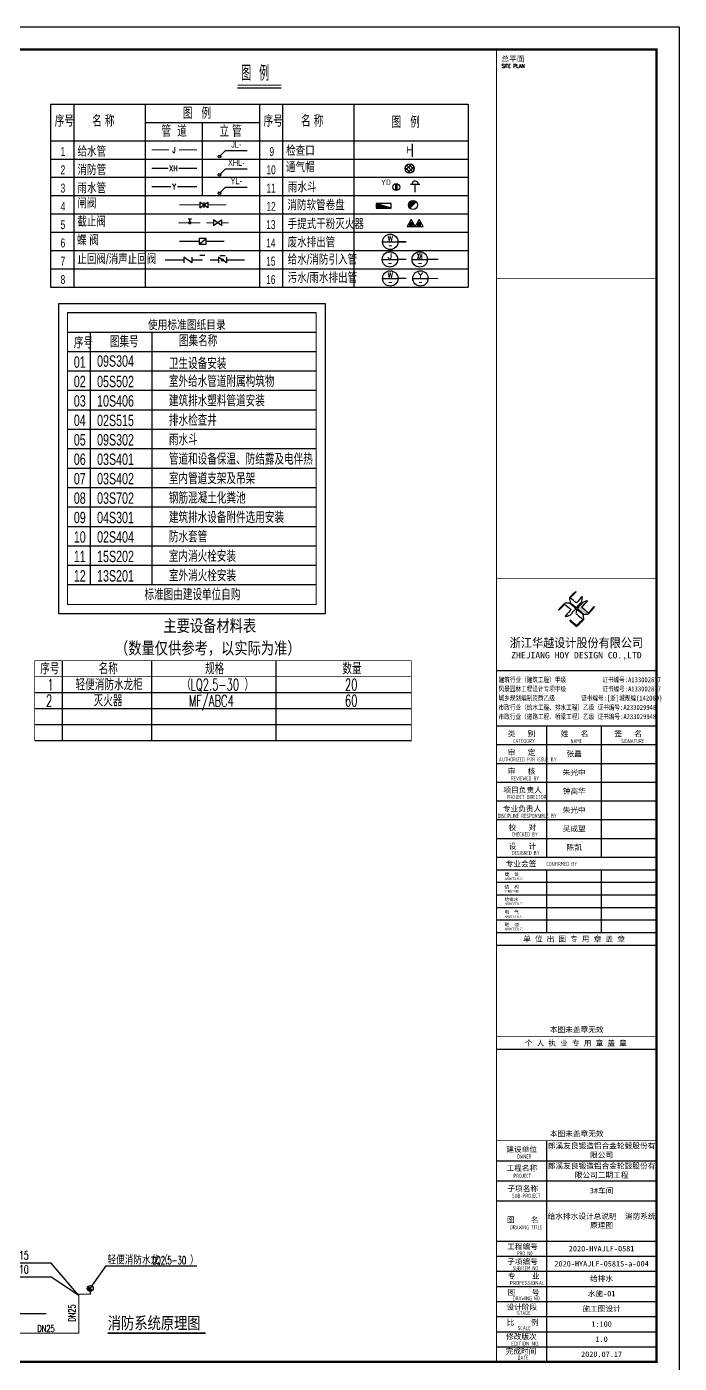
# Model space of a CAD drawing. Extents: x 14204718 to 16986381, y -1556765 to -15898.
# Drawn here: x 14940155 to 14968716, y -262652 to -204194 of the extents above; entities that cross this region are included whole.
import ezdxf
from ezdxf.enums import TextEntityAlignment as Align

# ---------------------------------------------------------------- set-up
doc = ezdxf.new("R2010")
doc.units = 0
doc.header["$LTSCALE"] = 1000
doc.header["$MEASUREMENT"] = 0
doc.linetypes.add('DOTE', pattern=[2.42, 2, -0.2, 0.02, -0.2])
doc.linetypes.add('W_P', pattern=[7, 6, -1])
for name, color, linetype in [('DIM_SYMB', 3, 'Continuous'), ('DIM_消防', 3, 'Continuous'), ('DOTE', 8, 'DOTE'), ('EQUIP_消火栓', 7, 'Continuous'), ('JZ_0', 7, 'Continuous'), ('JZ__污水', 2, 'W_P'), ('JZ__污水标注', 2, 'Continuous'), ('JZ__消火栓', 10, 'Continuous'), ('JZ__消火栓标注', 10, 'Continuous'), ('JZ__灭火器', 6, 'Continuous'), ('JZ__给水', 3, 'Continuous'), ('JZ__给水标注', 3, 'Continuous'), ('JZ__雨水', 150, 'W_P'), ('JZ__雨水标注', 150, 'Continuous'), ('JZ_DET1', 8, 'Continuous'), ('JZ_TEXT', 42, 'Continuous'), ('PIPE-消防', 1, 'Continuous'), ('PUB_TEXT', 7, 'Continuous'), ('PUB_TITLE', 4, 'Continuous'), ('TEXT_消防', 7, 'Continuous'), ('TK', 4, 'Continuous'), ('TWT_TAB', 7, 'Continuous'), ('TWT_TEXT', 7, 'Continuous'), ('W_DIM', 4, 'Continuous'), ('WP_F', 1, 'Continuous'), ('WP_F_PJ', 7, 'Continuous'), ('WP_F_TXT', 4, 'Continuous'), ('WP_G2', 32, 'Continuous'), ('WP_G2_TXT', 4, 'Continuous'), ('WP_P_PJ', 7, 'Continuous'), ('WP_Y', 6, 'W_P'), ('WP_Y_TXT', 4, 'Continuous')]:
    doc.layers.add(name, color=color, linetype=linetype)
doc.styles.add('-宋体', font='', dxfattribs={"width": 0.8})
doc.styles.add('_TWT_PIPEDN', font='SIMPLEX', dxfattribs={"width": 0.8, "height": 3, "bigfont": 'HZTXT'})
doc.styles.add('_TWT_SERIAL', font='COMPLEX', dxfattribs={"width": 0.8, "height": 3, "bigfont": 'HZTXT'})
doc.styles.add('_TWT_SHEET', font='SIMPLEX', dxfattribs={"width": 0.8, "height": 3.5, "bigfont": 'HZTXT'})
doc.styles.add('COMPLEX', font='COMPLEX')
doc.styles.add('DXF', font='ros.shx', dxfattribs={"width": 0.7, "bigfont": 'hzs.shx'})
doc.styles.add('gps_hz', font='hztxt_e.shx', dxfattribs={"width": 0.7, "bigfont": 'hztxt.shx'})
doc.styles.add('HT', font='simhei.ttf', dxfattribs={"width": 0.8})
doc.styles.add('HZ', font='txt_____.ttf', dxfattribs={"bigfont": 'hztxt'})
doc.styles.add('ROMANS', font='romans', dxfattribs={"width": 0.65, "height": 231.275})
doc.styles.get("Standard").update_dxf_attribs({"font": 'gbenor.shx', "bigfont": 'gbcbig.shx'})
doc.styles.add('TSSD_REIN', font='tssdeng.shx', dxfattribs={"width": 0.7, "bigfont": 'tssdchn.shx'})
doc.styles.add('图签宋体', font='', dxfattribs={"height": 300})
doc.styles.add('图签黑体', font='simhei.ttf', dxfattribs={"height": 550})
doc.styles.get('-宋体').set_extended_font_data('SimSun')
doc.styles.get('图签宋体').set_extended_font_data('NSimSun')

# ---------------------------------------------------------------- blocks, each defined once
blk = doc.blocks.new('污水井编号')
blk.add_line((-336, 0), (336, 0))
blk.add_circle((0, 0), 336)
at = {"style": 'COMPLEX', "width": 0.914422}
blk.add_text('W', height=240, dxfattribs=at).set_placement((-114, 23), (116, 23), align=Align.FIT)
at = {"style": 'COMPLEX', "width": 1.762315}
blk.add_attdef('1', text='', height=230, dxfattribs=at).set_placement((-84, -276), (90, -276), align=Align.FIT)
blk = doc.blocks.new('$QC001_2')
blk.add_line((-141, 59), (141, 341))
at = {"const_width": 200}
blk.add_lwpolyline([(71, 271, 0.668179), (-100, 200, 0.198912), (-71, 129, 1)], format="xyb", dxfattribs=at)
blk.add_circle((0, 200), 200)
at = {"style": 'HZ', "flags": 1}
for tag in ['UNIT', 'WHAT', 'SPEC']:
    blk.add_attdef(tag, (0, 0), '', height=0.0008, dxfattribs=at)
blk = doc.blocks.new('$QC001_5')
blk.add_line((-325, 200), (325, 0))
blk.add_lwpolyline([(325, 0), (325, 200), (-325, 200), (-325, 0)], close=True)
blk.add_solid([(-325, 200), (325, 200), (-325, 200), (325, 0)])
at = {"flags": 1}
for tag in ['UNIT', 'WHAT', 'SPEC']:
    blk.add_attdef(tag, (0, 0), '', height=0.001, dxfattribs=at)
blk = doc.blocks.new('$PS004_0')
at = {"color": 7}
for p, q in [((-0.1, 0.49), (-0.1, -0.49)), ((0.1, 0.49), (0.1, -0.49))]:
    blk.add_line(p, q, dxfattribs=at)
blk.add_circle((0, 0), 0.5)
blk.add_text('YD', height=0.8).set_placement((-2.27, 0.29))
at = {"style": 'HZ', "flags": 1}
for tag in ['UNIT', 'WHAT', 'SPEC']:
    blk.add_attdef(tag, (0, 0), '', height=0.001, dxfattribs=at)
blk = doc.blocks.new('gps_fm_zf')
blk.add_line((0, 125), (0, -125))
blk.add_lwpolyline([(-175, 125), (-175, -125), (175, 125), (175, -125)], close=True)
blk = doc.blocks.new('GPS_fm_jzfx')
for p, q in [((-72, 170), (72, 170)), ((0, 73), (0, 170))]:
    blk.add_line(p, q)
at = {"const_width": 73.1}
blk.add_lwpolyline([(-37, 0, 1), (37, 0, 1)], format="xyb", close=True, dxfattribs=at)
blk = doc.blocks.new('GPS_fm_jzfd')
blk.add_lwpolyline([(-175, 125), (-175, -125), (175, 125), (175, -125)], close=True)
blk = doc.blocks.new('GPS_fm_df')
blk.add_line((-150, -125), (150, 125))
blk.add_lwpolyline([(-150, -125), (150, -125), (150, 125), (-150, 125)], close=True)
at = {"const_width": 29.3}
blk.add_lwpolyline([(-15, 0, 1), (15, 0, 1)], format="xyb", close=True, dxfattribs=at)
blk = doc.blocks.new('GPS_fm_dxf')
for p, q in [((-108, 187), (-25, 208)), ((111, 187), (-108, 187)), ((-25, 208), (-56, 187))]:
    blk.add_line(p, q)
blk.add_lwpolyline([(175, 125), (175, -125), (-175, 125), (-175, -125)])
blk.add_circle((0, 0), 50)
blk = doc.blocks.new('20080403110901')
blk.add_line((-504, 504), (504, 504))
blk.add_circle((0, 504), 504)
at = {"style": 'COMPLEX', "width": 1.058804}
blk.add_text('Y', height=360, dxfattribs=at).set_placement((-171, 539), (174, 539), align=Align.FIT)
at = {"style": 'COMPLEX', "width": 1.762315}
blk.add_attdef('1', text='', height=345, dxfattribs=at).set_placement((-126, 90), (135, 90), align=Align.FIT)
blk = doc.blocks.new('GPS_xf_swxfjbh')
blk.add_line((-336, 0), (336, 0))
blk.add_circle((0, 0), 336)
at = {"style": 'COMPLEX', "width": 0.502932}
blk.add_text('XH', height=240, dxfattribs=at).set_placement((-114, 23), (116, 23), align=Align.FIT)
at = {"style": 'COMPLEX', "width": 1.688885}
blk.add_attdef('1', text='', height=240, dxfattribs=at).set_placement((-84, -276), (90, -276), align=Align.FIT)
blk = doc.blocks.new('GPS_gs_swgsjbh')
blk.add_line((-336, 0), (336, 0))
blk.add_circle((0, 0), 336)
at = {"style": 'COMPLEX', "width": 1.828843}
blk.add_text('J', height=240, dxfattribs=at).set_placement((-114, 23), (116, 23), align=Align.FIT)
at = {"style": 'COMPLEX', "width": 1.762315}
blk.add_attdef('1', text='', height=230, dxfattribs=at).set_placement((-84, -276), (90, -276), align=Align.FIT)
blk = doc.blocks.new('GPS_ws_jxk')
for points, const_width in [([(-220, 0), (0, 0)], 45), ([(-220, 150), (-220, -150)], 25)]:
    blk.add_lwpolyline(points, dxfattribs=dict(const_width=const_width))
blk = doc.blocks.new('GPS_ws_tqm')
for p, q in [((-1.95, 2.37), (0.26, 0.03)), ((0.81, 3.73), (-1.85, 1.3)), ((-1.4, 3.37), (1.3, 0.55)), ((1.85, 2.63), (-0.75, 0.19)), ((-0.55, 3.93), (1.88, 1.46))]:
    blk.add_line(p, q)
blk.add_circle((-0.03, 1.99), 2)
blk = doc.blocks.new('雨水斗xt')
blk.add_line((0, 0), (205, 0))
blk.add_ellipse((103, 0), major_axis=(68.2, 0), ratio=1, start_param=-0.000001, end_param=3.141592)
blk = doc.blocks.new('手提式干粉灭火器')
h = blk.add_hatch()
h.set_pattern_fill('ANSI31', color=256, scale=225.365854, style=0)
h.set_pattern_definition([(45, (276289.086, 185586.136), (-19.9197154, 19.9197154), [])])
h.paths.add_polyline_path([(72, 158), (-72, 158), (-72, 19), (72, 19)])
for points in [[(0, 303), (-175, 0), (175, 0)], [(-72, 19), (72, 19), (72, 158), (-72, 158)]]:
    blk.add_lwpolyline(points, close=True)
blk = doc.blocks.new('$TwtSys$00000386')
blk.add_line((-93, 93, 0), (93, -93, 0))
blk.add_circle((0, 0, 0), 131)
at = {"color": 0}
for points in [[(34, -127, 0), (-127, 34, 0), (93, -93, 0), (-93, 93, 0)], [(-34, -127, 0), (-127, -34, 0), (34, -127, 0), (-127, 34, 0)], [(-93, -93, 0), (-93, -93, 0), (-34, -127, 0), (-127, -34, 0)]]:
    blk.add_solid(points, dxfattribs=at)
at = {"flags": 9}
blk.add_attdef('A', (0, 0, 0), '', height=0.00524, dxfattribs=at)
blk = doc.blocks.new('121444')
at = {"layer": 'PIPE-消防', "linetype": 'Continuous'}
for points in [[(3950665.8, -447177.3), (3950665.8, -447152.3), (3950640.8, -447152.3)], [(3950665.8, -447177.3), (3950640.8, -447177.3), (3950640.8, -447152.3)], [(3951165.8, -447177.3), (3951165.8, -447202.3), (3951190.8, -447202.3)], [(3951165.8, -447177.3), (3951190.8, -447177.3), (3951190.8, -447202.3)], [(3950665.8, -448878), (3950690.8, -448878), (3950690.8, -448903)], [(3950665.8, -448878), (3950665.8, -448903), (3950690.8, -448903)]]:
    blk.add_hatch(color=256, dxfattribs=at).paths.add_polyline_path(points)
at = {"color": 3}
for p, q in [((3951165.8, -446927.3), (3951865, -445935.6)), ((3951865, -445935.6), (3955830.3, -445935.6))]:
    blk.add_line(p, q, dxfattribs=at)
at = {"layer": 'DIM_SYMB', "const_width": 70}
blk.add_lwpolyline([(3951930.6, -448876.1), (3956217.4, -448876.1)], dxfattribs=at)
at = {"layer": 'DIM_消防'}
for p, q in [((3949450.5, -445813.2), (3947126.8, -445813.2)), ((3950665.8, -447228), (3949450.5, -445813.2)), ((3949450.5, -446427.6), (3947126.8, -446427.6)), ((3950665.8, -447228), (3949450.5, -446427.6))]:
    blk.add_line(p, q, dxfattribs=at)
at = {"layer": 'DOTE', "color": 9, "ltscale": 10}
blk.add_line((3916101.7, -448022.3), (3949233.8, -448022.3), dxfattribs=at)
at = {"layer": 'PIPE-消防', "linetype": 'Continuous', "const_width": 50}
for points in [[(3950665.8, -447177.3), (3951165.8, -447177.3)], [(3950665.8, -448878), (3950665.8, -447177.3)], [(3951165.8, -447177.3), (3951165.8, -447058.3)], [(3947733.4, -448878), (3950665.8, -448878)]]:
    blk.add_lwpolyline(points, dxfattribs=at)
at = {"layer": 'EQUIP_消火栓'}
blk.add_blockref('$TwtSys$00000386', (3951165.8, -446927.3), dxfattribs=at)
at = {"layer": 'PUB_TEXT', "style": '-宋体', "width": 0.8}
blk.add_text('消防系统原理图', height=531.65, dxfattribs=at).set_placement((3951930.6, -448700.9))
at = {"layer": 'TEXT_消防', "linetype": 'Continuous', "style": '_TWT_PIPEDN', "width": 0.64}
blk.add_text('DN25', height=300, rotation=90, dxfattribs=at).set_placement((3950515.8, -448379.7))
blk.add_text('DN25', height=300, dxfattribs=at).set_placement((3948847.6, -448828))
at = {"layer": 'TWT_TEXT'}
for s, height, style, width, p in [('XSL-15', 375, '_TWT_SERIAL', 0.64, (3947201.8, -445663.2)), ('XSL-10', 375, '_TWT_SERIAL', 0.64, (3947201.8, -446277.6)), ('轻便消防水龙（', 350, '_TWT_PIPEDN', 0.8, (3951917.1, -445867.5)), ('LQ2.5-30', 350, '_TWT_PIPEDN', 0.64, (3953877.1, -445867.5)), ('）', 350, '_TWT_PIPEDN', 0.8, (3955530.5, -445867.5))]:
    blk.add_text(s, height=height, dxfattribs=dict(at, style=style, width=width)).set_placement(p)
blk = doc.blocks.new('A$C053D6479')
at = {"layer": 'PUB_TITLE'}
h = blk.add_hatch(color=256, dxfattribs=at)
h.dxf.hatch_style = 1
edge = h.paths.add_edge_path()
edge.add_spline(control_points=[(1026, 827), (1105, 920), (1188, 1008), (1266, 1102)], knot_values=[13, 13, 13, 13, 14, 14, 14, 14], degree=3, periodic=0)
edge.add_spline(control_points=[(1266, 1102), (1258, 1111), (1249, 1119), (1239, 1116)], knot_values=[12, 12, 12, 12, 13, 13, 13, 13], degree=3, periodic=0)
edge.add_spline(control_points=[(1239, 1116), (1210, 1107), (1179, 1092), (1144, 1077)], knot_values=[11, 11, 11, 11, 12, 12, 12, 12], degree=3, periodic=0)
edge.add_spline(control_points=[(1144, 1077), (1109, 1063), (1069, 1053), (1047, 1038)], knot_values=[10, 10, 10, 10, 11, 11, 11, 11], degree=3, periodic=0)
edge.add_spline(control_points=[(1047, 1038), (1028, 1026), (1007, 992), (991, 972)], knot_values=[9, 9, 9, 9, 10, 10, 10, 10], degree=3, periodic=0)
edge.add_spline(control_points=[(991, 972), (942, 913), (899, 868), (849, 810)], knot_values=[8, 8, 8, 8, 9, 9, 9, 9], degree=3, periodic=0)
edge.add_spline(control_points=[(849, 810), (842, 801), (822, 776), (822, 775)], knot_values=[7, 7, 7, 7, 8, 8, 8, 8], degree=3, periodic=0)
edge.add_spline(control_points=[(822, 775), (823, 771), (848, 752), (859, 744)], knot_values=[6, 6, 6, 6, 7, 7, 7, 7], degree=3, periodic=0)
edge.add_spline(control_points=[(859, 744), (949, 670), (1035, 592), (1122, 521)], knot_values=[5, 5, 5, 5, 6, 6, 6, 6], degree=3, periodic=0)
edge.add_spline(control_points=[(1122, 521), (1153, 527), (1185, 530), (1217, 533)], knot_values=[4, 4, 4, 4, 5, 5, 5, 5], degree=3, periodic=0)
edge.add_spline(control_points=[(1217, 533), (1246, 535), (1293, 532), (1316, 542)], knot_values=[3, 3, 3, 3, 4, 4, 4, 4], degree=3, periodic=0)
edge.add_spline(control_points=[(1316, 542), (1327, 547), (1338, 565), (1349, 579)], knot_values=[2, 2, 2, 2, 3, 3, 3, 3], degree=3, periodic=0)
edge.add_spline(control_points=[(1349, 579), (1423, 670), (1507, 759), (1572, 848)], knot_values=[1, 1, 1, 1, 2, 2, 2, 2], degree=3, periodic=0)
edge.add_spline(control_points=[(1572, 848), (1564, 852), (1561, 861), (1551, 862)], knot_values=[0, 0, 0, 0, 1, 1, 1, 1], degree=3, periodic=0)
edge.add_spline(control_points=[(1551, 862), (1469, 769), (1393, 671), (1310, 579)], knot_values=[15, 15, 15, 15, 16, 16, 16, 16], degree=3, periodic=0)
edge.add_spline(control_points=[(1310, 579), (1216, 662), (1118, 742), (1026, 827)], knot_values=[14, 14, 14, 14, 15, 15, 15, 15], degree=3, periodic=0)
at = {"layer": 'TK'}
for points, knots in [([(1031, 1298), (1066, 1286), (1054, 1262), (1045, 1224), (1036, 1188), (1031, 1158), (1024, 1121), (1020, 1104), (1017, 1085), (1012, 1071), (1004, 1052), (976, 1026), (956, 1003), (906, 946), (866, 899), (814, 839), (806, 829), (789, 806), (787, 806), (777, 804), (728, 856), (719, 864), (651, 922), (580, 978), (514, 1036), (509, 1106), (488, 1176), (479, 1247), (570, 1343), (663, 1436), (758, 1526), (764, 1523), (768, 1518), (774, 1515), (693, 1422), (599, 1343), (520, 1249), (607, 1171), (698, 1096), (789, 1021), (874, 1109), (950, 1206), (1031, 1298)], [0, 0, 0, 0, 1, 1, 1, 2, 2, 2, 3, 3, 3, 4, 4, 4, 5, 5, 5, 6, 6, 6, 7, 7, 7, 8, 8, 8, 9, 9, 9, 10, 10, 10, 11, 11, 11, 12, 12, 12, 13, 13, 13, 14, 14, 14, 14]), ([(555, 949), (624, 891), (699, 833), (760, 773), (689, 691), (614, 604), (539, 517), (529, 505), (516, 487), (506, 482), (492, 475), (469, 472), (452, 467), (416, 456), (383, 448), (342, 438), (323, 433), (297, 422), (293, 440), (291, 452), (313, 470), (322, 480), (400, 566), (477, 652), (553, 736), (460, 815), (366, 894), (270, 970), (183, 883), (101, 791), (16, 703), (-18, 714), (9, 735), (28, 755), (103, 838), (192, 930), (266, 1005), (319, 1009), (387, 1005), (442, 1007), (456, 1008), (472, 1011), (485, 1007), (507, 1000), (534, 967), (555, 949)], [0, 0, 0, 0, 1, 1, 1, 2, 2, 2, 3, 3, 3, 4, 4, 4, 5, 5, 5, 6, 6, 6, 7, 7, 7, 8, 8, 8, 9, 9, 9, 10, 10, 10, 11, 11, 11, 12, 12, 12, 13, 13, 13, 14, 14, 14, 15, 15, 15, 15]), ([(1097, 490), (1100, 425), (1106, 361), (1107, 294), (1018, 207), (925, 121), (830, 33), (818, 21), (800, 0), (787, 0), (768, -1), (725, 49), (712, 60), (662, 103), (616, 143), (568, 186), (545, 207), (518, 224), (499, 250), (501, 259), (511, 261), (516, 267), (609, 192), (696, 111), (785, 33), (883, 118), (977, 208), (1070, 298), (992, 373), (892, 456), (803, 534), (791, 544), (768, 561), (766, 569), (761, 588), (776, 634), (780, 655), (785, 690), (788, 721), (795, 746), (897, 661), (998, 576), (1097, 490)], [0, 0, 0, 0, 1, 1, 1, 2, 2, 2, 3, 3, 3, 4, 4, 4, 5, 5, 5, 6, 6, 6, 7, 7, 7, 8, 8, 8, 9, 9, 9, 10, 10, 10, 11, 11, 11, 12, 12, 12, 13, 13, 13, 14, 14, 14, 14]), ([(1551, 862), (1561, 861), (1564, 852), (1572, 848), (1507, 759), (1423, 670), (1349, 579), (1338, 565), (1327, 547), (1316, 542), (1293, 532), (1246, 535), (1217, 533), (1185, 530), (1153, 527), (1122, 521), (1035, 592), (949, 670), (859, 744), (848, 752), (823, 771), (822, 775), (822, 776), (842, 801), (849, 810), (899, 868), (942, 913), (991, 972), (1007, 992), (1028, 1026), (1047, 1038), (1069, 1053), (1109, 1063), (1144, 1077), (1179, 1092), (1210, 1107), (1239, 1116), (1249, 1119), (1258, 1111), (1266, 1102), (1188, 1008), (1105, 920), (1026, 827), (1118, 742), (1216, 662), (1310, 579), (1393, 671), (1469, 769), (1551, 862)], [0, 0, 0, 0, 1, 1, 1, 2, 2, 2, 3, 3, 3, 4, 4, 4, 5, 5, 5, 6, 6, 6, 7, 7, 7, 8, 8, 8, 9, 9, 9, 10, 10, 10, 11, 11, 11, 12, 12, 12, 13, 13, 13, 14, 14, 14, 15, 15, 15, 16, 16, 16, 16])]:
    blk.add_open_spline(points, degree=3, knots=knots, dxfattribs=at)
blk = doc.blocks.new('GeYuanFrame_00404686', base_point=(20.09, 4.53))
at = {"layer": 'PUB_TITLE'}
for points in [[(803.09, 235.33), (803.09, 292.73)], [(827.09, 235.33), (827.09, 292.73)], [(803.09, 202.33), (803.09, 229.83)], [(827.09, 202.33), (827.09, 229.83)], [(803.09, 14.53), (803.09, 111.33)]]:
    blk.add_lwpolyline(points, dxfattribs=at)
at = {"layer": 'TK'}
for p, q in [((781.09, 316.93), (851.09, 316.93)), ((781.09, 284.53), (851.09, 284.53)), ((781.09, 276.33), (851.09, 276.33)), ((781.09, 268.13), (851.09, 268.13)), ((781.09, 259.93), (851.09, 259.93)), ((781.09, 251.73), (851.09, 251.73)), ((781.09, 243.53), (851.09, 243.53)), ((781.09, 235.33), (851.09, 235.33)), ((781.09, 235.33), (851.09, 235.33)), ((781.09, 102.53), (851.09, 102.53)), ((781.09, 93.73), (851.09, 93.73)), ((781.09, 84.93), (803.09, 84.93)), ((781.09, 84.93), (851.09, 84.93)), ((781.09, 67.37), (851.09, 67.37)), ((781.09, 67.33), (851.09, 67.33)), ((781.09, 60.77), (851.09, 60.77)), ((781.09, 54.17), (851.09, 54.17)), ((781.09, 47.57), (851.09, 47.57)), ((781.09, 40.97), (851.09, 40.97)), ((781.09, 34.37), (851.09, 34.37)), ((781.09, 27.77), (851.09, 27.77)), ((781.09, 21.17), (851.09, 21.17)), ((781.09, 14.53), (851.09, 14.53))]:
    blk.add_line(p, q, dxfattribs=at)
blk.add_lwpolyline([(20.09, 4.53), (20.09, 598.53), (861.09, 598.53), (861.09, 4.53)], close=True, dxfattribs=at)
at = {"layer": 'TK', "const_width": 1}
blk.add_lwpolyline([(45.09, 588.53), (851.09, 588.53), (851.09, 14.53), (45.09, 14.53)], close=True, dxfattribs=at)
at = {"layer": 'TK'}
for points, const_width in [([(781.09, 588.53), (781.09, 14.53)], 0.4), ([(781.09, 488.5), (851.09, 488.5)], 0.35), ([(781.09, 357.14), (851.09, 357.14)], 0.35), ([(781.09, 292.73), (851.09, 292.73)], 0.35), ([(781.09, 292.73), (851.09, 292.73)], 0.35), ([(781.09, 235.33), (851.09, 235.33)], 0.35), ([(781.09, 202.33), (851.09, 202.33)], 0.35), ([(781.09, 156.83), (851.09, 156.83)], 0.35), ([(781.09, 111.33), (851.09, 111.33)], 0.35), ([(781.09, 67.37), (851.09, 67.37)], 0.35)]:
    blk.add_lwpolyline(points, dxfattribs=dict(at, const_width=const_width))
for points in [[(781.09, 292.73), (851.09, 292.73)], [(781.09, 235.33), (851.09, 235.33)], [(781.09, 229.83), (851.09, 229.83)], [(781.09, 224.33), (851.09, 224.33)], [(781.09, 218.83), (851.09, 218.83)], [(781.09, 213.33), (851.09, 213.33)], [(781.09, 207.83), (851.09, 207.83)], [(781.09, 202.33), (851.09, 202.33)], [(781.09, 196.83), (851.09, 196.83)], [(781.09, 151.33), (851.09, 151.33)]]:
    blk.add_lwpolyline(points, dxfattribs=at)
at = {"layer": 'PUB_TITLE', "xscale": 0.01000000000021828, "yscale": 0.01000000000021828, "zscale": 0.01}
blk.add_blockref('A$C053D6479', (808.19, 336.27), dxfattribs=at)
at = {"layer": 'TK', "style": '图签宋体'}
for s, height, p in [('总平面', 2.4, (783.23, 583.28)), ('类   别', 2.4, (785.97, 288.09)), ('姓   名', 2.4, (809.2, 288.09)), ('签   名', 2.4, (832.68, 288.09)), ('审   定', 2.4, (785.97, 279.89)), ('审   核', 2.4, (785.97, 271.69)), ('项目负责人', 2.4, (784.13, 263.49)), ('专业负责人', 2.4, (783.89, 255.29)), ('校   对', 2.4, (786.38, 247.09)), ('设   计', 2.4, (786.36, 238.89)), ('专业会签', 2.4, (785.12, 231.24)), ('建  筑', 1.44, (784.61, 227.11)), ('结  构', 1.44, (784.61, 221.61)), ('给排水', 1.44, (784.61, 216.11)), ('电  气', 1.44, (784.61, 210.61)), ('暖  通', 1.44, (784.61, 205.11)), ('单 位 出 图 专 用 章 盖 章', 2.4, (792.72, 198.35)), ('本图未盖章无效', 2.4, (804.43, 158.7)), ('个 人 执 业 专 用 章 盖 章', 2.4, (793.52, 152.77)), ('本图未盖章无效', 2.4, (804.43, 113.2)), ('建设单位', 2.4, (785.39, 106.33)), ('工程名称', 2.4, (785.47, 98.12)), ('子项名称', 2.4, (785.85, 89.14)), ('图    名', 2.4, (785.63, 75.5)), ('工程编号', 2.4, (785.77, 63.77)), ('子项编号', 2.4, (785.77, 57.19)), ('专    业', 2.4, (786.01, 50.88)), ('图    号', 2.4, (786.02, 43.77)), ('设计阶段', 2.4, (785.45, 37.32)), ('比    例', 2.4, (785.59, 30.63)), ('修改版次', 2.4, (785.24, 24.41)), ('完成时间', 2.4, (785.11, 18.02))]:
    blk.add_text(s, height=height, dxfattribs=at).set_placement(p)
at = {"layer": 'TK'}
for s, height, style, width, p in [('SITE PLAN', 1.697, 'ROMANS', 0.76, (783.35, 580.49)), ('建筑行业（建筑工程）甲级           证书编号:A133002877', 2.2, '-宋体', 0.8, (782, 311.83)), ('风景园林工程设计专项甲级           证书编号:A133002877', 2.2, '-宋体', 0.8, (782, 307.81)), ('城乡规划编制资质乙级        证书编号:[浙]城规编(142069)', 2.2, '-宋体', 0.8, (782, 303.82)), ('市政行业（给水工程、排水工程）乙级 证书编号:A233029948', 2.2, '-宋体', 0.8, (782, 299.74)), ('市政行业（道路工程、桥梁工程）乙级 证书编号:A233029948', 2.2, '-宋体', 0.8, (782, 295.69)), ('CATEGORY', 1.8, 'TSSD_REIN', 0.7, (788.32, 285.17)), ('NAME', 1.8, 'TSSD_REIN', 0.7, (813.51, 285.17)), ('SIGNATURE', 1.8, 'TSSD_REIN', 0.7, (835.66, 285.17)), ('AUTHORIZED FOR ISSUE BY', 1.8, 'TSSD_REIN', 0.7, (782.12, 277.17)), ('REVIEWED BY', 1.8, 'TSSD_REIN', 0.7, (787.36, 268.91)), ('PROJECT DIRECTOR', 1.8, 'TSSD_REIN', 0.7, (785.55, 260.74)), ('DISCIPLINE RESPONSIBLE BY', 1.8, 'TSSD_REIN', 0.7, (781.57, 252.48)), ('CHECKED BY', 1.8, 'TSSD_REIN', 0.7, (787.75, 244.44)), ('DESIGNED BY', 1.8, 'TSSD_REIN', 0.7, (787.76, 236.27)), ('CONFIRMED BY', 1.8, 'TSSD_REIN', 0.7, (802.94, 231.42)), ('ARCHITECTURE', 1.08, 'TSSD_REIN', 0.7, (784.65, 225.34)), ('STRUCTURE', 1.08, 'TSSD_REIN', 0.7, (784.65, 219.84)), ('ARCHITECTURE', 1.08, 'TSSD_REIN', 0.7, (784.65, 214.34)), ('ARCHITECTURE', 1.08, 'TSSD_REIN', 0.7, (784.65, 208.84)), ('ARCHITECTURE', 1.08, 'TSSD_REIN', 0.7, (784.65, 203.34)), ('OWNER', 1.8, 'TSSD_REIN', 0.7, (789.98, 103.48)), ('PROJECT', 1.8, 'TSSD_REIN', 0.7, (788.52, 95.02)), ('SUB-PROJECT', 1.8, 'TSSD_REIN', 0.7, (787.86, 86.3)), ('DRAWING TITLE', 1.8, 'TSSD_REIN', 0.7, (786.97, 72.53)), ('PRO N0.', 1.8, 'TSSD_REIN', 0.7, (790.01, 61.15)), ('SUBITEM NO.', 1.8, 'TSSD_REIN', 0.7, (788.15, 54.58)), ('PROFESSIONAL', 1.8, 'TSSD_REIN', 0.8, (786.88, 48.15)), ('DRAWING NO.', 1.8, 'TSSD_REIN', 0.7, (788.19, 41.45)), ('STAGE', 1.8, 'TSSD_REIN', 0.7, (790.09, 35.03)), ('SCALE', 1.8, 'TSSD_REIN', 0.7, (790.38, 28.42)), ('EDITION NO.', 1.8, 'TSSD_REIN', 0.8, (787.53, 21.64)), ('DATE', 1.8, 'TSSD_REIN', 0.7, (790.33, 15.45))]:
    blk.add_text(s, height=height, dxfattribs=dict(at, style=style, width=width)).set_placement(p)
for s, height, style, width, p in [('浙江华越设计股份有限公司', 3.96, 'HT', 0.9, (816.07, 329.16)), ('ZHEJIANG HOY DESIGN CO.,LTD', 2.8, '图签黑体', 1.11, (816.06, 323.29))]:
    blk.add_text(s, height=height, dxfattribs=dict(at, style=style, width=width)).set_placement(p, align=Align.MIDDLE)
at = {"layer": 'TK', "char_height": 2.4, "attachment_point": 5, "style": '图签宋体'}
for s, insert, width in [('张矗', (815.09, 280.4), 24), ('朱光中', (815.09, 272.23), 24), ('钟高华', (815.09, 264.03), 24), ('朱光中', (815.09, 255.76), 24), ('吴成望', (815.09, 247.63), 24), ('陈凯', (815.09, 239.43), 24), ('郎溪友良锻造铝合金轮毂股份有限公司', (827.09, 106.93), 48), ('郎溪友良锻造铝合金轮毂股份有限公司二期工程', (827.09, 98.13), 48), ('3#车间', (827.09, 89.33), 48), ('给水排水设计总说明  消防系统原理图', (827.09, 76.13), 48), ('2020-HYAJLF-0581', (827.09, 64.07), 48), ('2020-HYAJLF-0581S-a-004', (827.09, 57.47), 48), ('给排水', (827.09, 50.87), 48), ('水施-01', (827.09, 44.27), 48), ('施工图设计', (827.09, 37.67), 48), ('1:100', (827.09, 31.07), 48), ('1.0', (827.09, 24.47), 48), ('2020.07.17', (827.09, 17.88), 48)]:
    blk.add_mtext(s, dxfattribs=dict(at, insert=insert, width=width))

msp = doc.modelspace()

# ---------------------------------------------------------------- linework, layer by layer
at = {"layer": 'JZ_0', "color": 3}
for p, q in [((14941199.1, -207580.8), (14959478.7, -207580.8)), ((14941199.1, -207580.8), (14941199.1, -215580.8)), ((14942210.9, -207580.8), (14942210.9, -215580.8)), ((14945338.9, -207580.8), (14945338.9, -215580.8)), ((14950338.9, -207580.8), (14950338.9, -215580.8)), ((14951350.7, -207580.8), (14951350.7, -215580.8)), ((14954478.7, -207580.8), (14954478.7, -215580.8)), ((14959478.7, -207580.8), (14959478.7, -215580.8)), ((14945338.9, -208380.8), (14950338.9, -208380.8)), ((14947838.9, -208380.8), (14947838.9, -211580.8)), ((14941199.1, -209180.8), (14959478.7, -209180.8)), ((14941199.1, -215580.8), (14959478.7, -215580.8))]:
    msp.add_line(p, q, dxfattribs=at)
at = {"layer": 'JZ__污水', "const_width": 60}
for points in [[(14956404, -213602.7), (14956765.9, -213602.7)], [(14956404, -215202.7), (14956765.9, -215202.7)]]:
    msp.add_lwpolyline(points, dxfattribs=at)
at = {"layer": 'JZ__消火栓', "const_width": 50}
msp.add_lwpolyline([(14957692.3, -214370.8), (14958169.7, -214370.8)], dxfattribs=at)
at = {"layer": 'JZ__给水'}
for p, q in [((14947727.2, -214206.5), (14947810.1, -214185.8)), ((14947945.9, -214206.5), (14947727.2, -214206.5)), ((14947810.1, -214185.8), (14947778.9, -214206.5))]:
    msp.add_line(p, q, dxfattribs=at)
at = {"layer": 'JZ__给水', "const_width": 50}
for points in [[(14957032.7, -209884.6), (14957032.7, -209305.6)], [(14957152.1, -211433.1), (14957152.1, -211080.3)], [(14946836.5, -211986.8), (14947730.8, -211986.8)], [(14948080.8, -211986.8), (14948897.4, -211986.8)], [(14946787.1, -212767.2), (14947753.6, -212767.2)], [(14948023.1, -212767.2), (14948327.4, -212767.2)], [(14948677.4, -212767.2), (14948987.2, -212767.2)], [(14946836.5, -213577.7), (14947708.2, -213577.7)], [(14948008.2, -213577.7), (14948804.1, -213577.7)], [(14946214.5, -214394), (14947038.2, -214394)], [(14947388.2, -214394), (14947850.1, -214394)], [(14948184.4, -214394), (14948554.1, -214394)], [(14948897.1, -214394), (14949700.3, -214394)], [(14956389.4, -214370.8), (14956765.2, -214370.8)]]:
    msp.add_lwpolyline(points, dxfattribs=at)
at = {"layer": 'JZ__给水'}
msp.add_lwpolyline([(14947388.2, -214269), (14947388.2, -214519), (14947038.2, -214269), (14947038.2, -214519)], dxfattribs=at)
at = {"layer": 'JZ__雨水', "const_width": 50}
msp.add_lwpolyline([(14957722.8, -215202.7), (14958162.3, -215202.7)], dxfattribs=at)
at = {"layer": 'JZ_DET1'}
for p, q in [((14941199.1, -209980.8), (14959478.7, -209980.8)), ((14941199.1, -210780.8), (14959478.7, -210780.8)), ((14941199.1, -211580.8), (14959478.7, -211580.8)), ((14941199.1, -212380.8), (14959478.7, -212380.8)), ((14941199.1, -213180.8), (14959478.7, -213180.8)), ((14941199.1, -213980.8), (14959478.7, -213980.8)), ((14941199.1, -214780.8), (14959478.7, -214780.8))]:
    msp.add_line(p, q, dxfattribs=at)
at = {"layer": 'JZ_TEXT'}
for p, q in [((14949385.6, -206861.5), (14951292.2, -206861.5)), ((14952826, -217566.5), (14941942, -217566.5)), ((14942942, -228610.9), (14942942, -217560.9)), ((14945642, -228610.9), (14945642, -217560.9)), ((14952826, -218416.5), (14941942, -218416.5)), ((14952826, -219260.9), (14941942, -219260.9)), ((14952826, -220110.9), (14941942, -220110.9)), ((14952826, -220960.9), (14941942, -220960.9)), ((14952826, -221810.9), (14941942, -221810.9)), ((14952826, -222660.9), (14941942, -222660.9)), ((14952826, -223510.9), (14941942, -223510.9)), ((14952826, -224360.9), (14941942, -224360.9)), ((14952826, -225210.9), (14941942, -225210.9)), ((14952826, -226060.9), (14941942, -226060.9)), ((14952826, -226910.9), (14941942, -226910.9)), ((14952826, -227760.9), (14941942, -227760.9)), ((14952826, -228610.9), (14941942, -228610.9))]:
    msp.add_line(p, q, dxfattribs=at)
at = {"layer": 'JZ_TEXT', "const_width": 41.7}
msp.add_lwpolyline([(14949394.6, -206749.8), (14951295.8, -206749.8)], dxfattribs=at)
at = {"layer": 'PUB_TEXT', "color": 8}
for p, q in [((14953226, -216310.9), (14941542, -216310.9)), ((14941542, -216310.9), (14941542, -229860.9)), ((14952826, -216710.9), (14941942, -216710.9)), ((14953226, -229860.9), (14953226, -216310.9)), ((14941542, -229860.9), (14953226, -229860.9))]:
    msp.add_line(p, q, dxfattribs=at)
at = {"layer": 'PUB_TEXT', "color": 8, "const_width": 50}
msp.add_lwpolyline([(14952826, -229460.9), (14952826, -216710.9), (14941942, -216710.9), (14941942, -229460.9), (14952826, -229460.9)], dxfattribs=at)
at = {"layer": 'TWT_TAB', "const_width": 20}
msp.add_lwpolyline([(14940505, -235419.6), (14956990.9, -235419.6), (14956990.9, -231919.6), (14940505, -231919.6)], close=True, dxfattribs=at)
at = {"layer": 'TWT_TAB'}
for points in [[(14941705, -231919.6), (14941705, -235419.6)], [(14945617.2, -231919.6), (14945617.2, -235419.6)], [(14951056.4, -231919.6), (14951056.4, -235419.6)], [(14940505, -233319.6), (14956990.9, -233319.6)], [(14940505, -234019.6), (14956990.9, -234019.6)], [(14940505, -234719.6), (14956990.9, -234719.6)], [(14940505, -235419.6), (14956990.9, -235419.6)]]:
    msp.add_lwpolyline(points, dxfattribs=at)
at = {"layer": 'TWT_TAB', "const_width": 20}
msp.add_lwpolyline([(14940505, -232619.6), (14956990.9, -232619.6)], dxfattribs=at)
at = {"layer": 'W_DIM'}
for p, q in [((14948593.4, -209870.8), (14948852.8, -209611.5)), ((14948852.8, -209611.5), (14949802.8, -209611.5)), ((14948593.4, -210670.8), (14948852.8, -210411.5)), ((14948852.8, -210411.5), (14949802.8, -210411.5)), ((14948593.4, -211470.8), (14948852.8, -211211.5)), ((14948852.8, -211211.5), (14949802.8, -211211.5))]:
    msp.add_line(p, q, dxfattribs=at)
for centre in [(14948593.4, -209870.8), (14948593.4, -210670.8), (14948593.4, -211470.8)]:
    msp.add_circle(centre, 60, dxfattribs=at)
at = {"layer": 'WP_F', "const_width": 50}
for points in [[(14945631, -210387.1), (14946350.8, -210387.1)], [(14946800.8, -210387.1), (14947604.6, -210387.1)]]:
    msp.add_lwpolyline(points, dxfattribs=at)
at = {"layer": 'WP_G2', "const_width": 50}
for points in [[(14945631, -209581.8), (14946377.6, -209581.8)], [(14946827.6, -209581.8), (14947604.6, -209581.8)]]:
    msp.add_lwpolyline(points, dxfattribs=at)
at = {"layer": 'WP_Y', "const_width": 50}
for points in [[(14945631, -211189.8), (14946471.4, -211189.8)], [(14946746.4, -211189.8), (14947604.6, -211189.8)]]:
    msp.add_lwpolyline(points, dxfattribs=at)

# ---------------------------------------------------------------- block references
at = {"xscale": 100, "yscale": 100, "zscale": 100}
msp.add_blockref('GeYuanFrame_00404686', (14884616.4, -263594.1), dxfattribs=at)
msp.add_blockref('121444', (10991772.2, 187544.4))
at = {"layer": 'JZ__污水标注'}
msp.add_blockref('GPS_ws_jxk', (14957032.7, -209578.4), dxfattribs=at)
at = {"layer": 'JZ__污水标注', "color": 0, "xscale": 100, "yscale": 100, "zscale": 100}
msp.add_blockref('GPS_ws_tqm', (14956920.1, -210592), dxfattribs=at)
at = {"layer": 'JZ__污水标注', "xscale": 2, "yscale": 2, "zscale": 2}
msp.add_blockref('雨水斗xt', (14956945.6, -211080.3), dxfattribs=at)
at = {"layer": 'JZ__污水标注'}
ref = msp.add_blockref('污水井编号', (14956068, -213602.7), dxfattribs=at)
ref.add_attrib('1', '-', dxfattribs={"layer": '0', "height": 230, "style": 'COMPLEX', "width": 0.881157}).set_placement((14955984.2, -213878.5), (14956157.9, -213878.5), align=Align.FIT)
ref = msp.add_blockref('污水井编号', (14956068, -215202.7), dxfattribs=at)
ref.add_attrib('1', '-', dxfattribs={"layer": '0', "height": 230, "style": 'COMPLEX', "width": 0.881157}).set_placement((14955984.2, -215478.5), (14956157.9, -215478.5), align=Align.FIT)
at = {"layer": 'JZ__消火栓标注'}
ref = msp.add_blockref('GPS_xf_swxfjbh', (14957356.3, -214370.8), dxfattribs=at)
ref.add_attrib('1', '-', dxfattribs={"layer": '0', "height": 240, "style": 'COMPLEX', "width": 0.844442}).set_placement((14957281.5, -214652.4), (14957455.2, -214652.4), align=Align.FIT)
at = {"layer": 'JZ__灭火器'}
for p in [(14956975.6, -212925.1), (14957325.4, -212925.1)]:
    msp.add_blockref('手提式干粉灭火器', p, dxfattribs=at)
at = {"layer": 'JZ__给水'}
for name, p in [('gps_fm_zf', (14947905.8, -211986.8)), ('GPS_fm_jzfx', (14947294.7, -212767.2)), ('GPS_fm_jzfd', (14948502.4, -212767.2)), ('GPS_fm_df', (14947858.2, -213577.7))]:
    msp.add_blockref(name, p, dxfattribs=at)
at = {"layer": 'JZ__给水', "xscale": 0.9800000004470348, "yscale": 0.9800000004470348, "zscale": 0.9800000004470348}
msp.add_blockref('GPS_fm_dxf', (14948725.6, -214394), dxfattribs=at)
at = {"layer": 'JZ__给水标注'}
ref = msp.add_blockref('GPS_gs_swgsjbh', (14956053.4, -214370.8), dxfattribs=at)
ref.add_attrib('1', '-', dxfattribs={"layer": '0', "height": 230, "style": 'COMPLEX', "width": 0.881157}).set_placement((14955969.6, -214646.6), (14956143.3, -214646.6), align=Align.FIT)
at = {"layer": 'JZ__雨水标注'}
ref = msp.add_blockref('20080403110901', (14957386.8, -215538.7), dxfattribs=dict(at, xscale=0.6666666679084301, yscale=0.6666666679084301, zscale=0.6666666679084301))
ref.add_attrib('1', '-', dxfattribs={"layer": '0', "height": 230, "style": 'COMPLEX', "width": 0.881157}).set_placement((14957303, -215478.5), (14957476.7, -215478.5), align=Align.FIT)
at = {"layer": 'WP_F_PJ', "rotation": 180}
msp.add_blockref('$QC001_5', (14955775, -211928.4), dxfattribs=at)
at = {"layer": 'WP_F_PJ'}
msp.add_blockref('$QC001_2', (14957062.1, -212188.3), dxfattribs=at)
at = {"layer": 'WP_P_PJ', "xscale": 300, "yscale": 300, "zscale": 300}
msp.add_blockref('$PS004_0', (14956331.4, -211208.9), dxfattribs=at)

# ---------------------------------------------------------------- texts
at = {"layer": 'JZ_TEXT'}
for s, height, style, width, p in [('图  例', 666.67, 'DXF', 0.7, (14949536.3, -206558.4)), ('序号', 504.17, 'DXF', 0.7, (14941379.9, -208566.1)), ('名 称', 504.17, 'DXF', 0.7, (14943019.3, -208566.1)), ('图   例', 504.17, 'DXF', 0.7, (14946983.2, -208223.4)), ('序号', 504.17, 'DXF', 0.7, (14950519.7, -208566.1)), ('名 称', 504.17, 'DXF', 0.7, (14952159.1, -208566.1)), ('图   例', 504.17, 'DXF', 0.7, (14956123, -208616.3)), ('管  道', 504.17, 'DXF', 0.7, (14946053.1, -209009.9)), ('立 管', 504.17, 'DXF', 0.7, (14948588, -209009.9)), ('给水管', 458.33, 'DXF', 0.7, (14942378.2, -209880)), ('检查口', 458.33, 'DXF', 0.7, (14951510.5, -209840.8)), ('消防管', 458.33, 'DXF', 0.7, (14942378.2, -210680)), ('通气帽', 458.33, 'DXF', 0.7, (14951505.6, -210555.6)), ('雨水管', 458.33, 'DXF', 0.7, (14942378.2, -211480)), ('雨水斗', 458.33, 'DXF', 0.7, (14951584.5, -211436.6)), ('闸阀', 458.33, 'DXF', 0.7, (14942370.7, -212143.7)), ('消防软管卷盘', 458.33, 'DXF', 0.7, (14951568, -212221.2)), ('截止阀', 458.33, 'DXF', 0.7, (14942370.7, -212943.7)), ('手提式干粉灭火器', 458.33, 'DXF', 0.7, (14951576, -213046.6)), ('蝶 阀', 458.33, 'DXF', 0.7, (14942357.7, -213755.9)), ('废水排出管', 458.33, 'DXF', 0.7, (14951576, -213846.6)), ('止回阀/消声止回阀', 458.33, 'DXF', 0.7, (14942370.7, -214581.7)), ('给水/消防引入管', 458.33, 'DXF', 0.7, (14951576, -214599.6)), ('污水/雨水排出管', 458.33, 'DXF', 0.7, (14951576, -215399.6)), ('使用标准图纸目录', 380, '-宋体', 0.8, (14945460.5, -217417.4)), ('序号', 500, 'gps_hz', 0.7, (14942217.2, -218260.9)), ('图集号', 500, 'gps_hz', 0.7, (14943793.8, -218216.4)), ('图集名称', 500, 'gps_hz', 0.7, (14946819.2, -218180.8)), ('01', 500, 'gps_hz', 0.7, (14942217.2, -219110.9)), ('09S304', 500, 'gps_hz', 0.7, (14943234.6, -219066.4)), ('卫生设备安装', 500, 'gps_hz', 0.7, (14946377.2, -219171.1)), ('02', 500, 'gps_hz', 0.7, (14942217.2, -219960.9)), ('05S502', 500, 'gps_hz', 0.7, (14943234.6, -219960.9)), ('室外给水管道附属构筑物', 500, 'gps_hz', 0.7, (14946377.2, -219951.8)), ('03', 500, 'gps_hz', 0.7, (14942217.2, -220810.9)), ('10S406', 500, 'gps_hz', 0.7, (14943234.6, -220810.9)), ('建筑排水塑料管道安装', 500, 'gps_hz', 0.7, (14946377.2, -220801.8)), ('04', 500, 'gps_hz', 0.7, (14942217.2, -221660.9)), ('02S515', 500, 'gps_hz', 0.7, (14943234.6, -221660.9)), ('排水检查井', 500, 'gps_hz', 0.7, (14946377.2, -221651.8)), ('05', 500, 'gps_hz', 0.7, (14942217.2, -222510.9)), ('09S302', 500, 'gps_hz', 0.7, (14943234.6, -222510.9)), ('雨水斗', 500, 'gps_hz', 0.7, (14946377.2, -222501.8)), ('06', 500, 'gps_hz', 0.7, (14942217.2, -223360.9)), ('03S401', 500, 'gps_hz', 0.7, (14943234.6, -223360.9)), ('管道和设备保温、防结露及电伴热', 500, 'gps_hz', 0.7, (14946377.2, -223351.8)), ('07', 500, 'gps_hz', 0.7, (14942217.2, -224210.9)), ('03S402', 500, 'gps_hz', 0.7, (14943234.6, -224210.9)), ('室内管道支架及吊架', 500, 'gps_hz', 0.7, (14946377.2, -224201.8)), ('08', 500, 'gps_hz', 0.7, (14942217.2, -225060.9)), ('03S702', 500, 'gps_hz', 0.7, (14943234.6, -225060.9)), ('钢筋混凝土化粪池', 500, 'gps_hz', 0.7, (14946377.2, -225051.8)), ('09', 500, 'gps_hz', 0.7, (14942217.2, -225910.9)), ('04S301', 500, 'gps_hz', 0.7, (14943234.6, -225910.9)), ('建筑排水设备附件选用安装', 500, 'gps_hz', 0.7, (14946377.2, -225901.8)), ('防水套管', 500, 'gps_hz', 0.7, (14946377.2, -226751.8)), ('10', 500, 'gps_hz', 0.7, (14942217.2, -226760.9)), ('02S404', 500, 'gps_hz', 0.7, (14943234.6, -226760.9)), ('11', 500, 'gps_hz', 0.7, (14942217.2, -227610.9)), ('15S202', 500, 'gps_hz', 0.7, (14943234.6, -227610.9)), ('室内消火栓安装', 500, 'gps_hz', 0.7, (14946377.2, -227601.8)), ('12', 500, 'gps_hz', 0.7, (14942217.2, -228460.9)), ('13S201', 500, 'gps_hz', 0.7, (14943234.6, -228460.9)), ('室外消火栓安装', 500, 'gps_hz', 0.7, (14946377.2, -228451.8)), ('标准图由建设单位自购', 500, 'gps_hz', 0.7, (14945309.9, -229277.3))]:
    msp.add_text(s, height=height, dxfattribs=dict(at, style=style, width=width)).set_placement(p)
at = {"layer": 'JZ_TEXT', "color": 2, "style": 'DXF', "width": 0.7}
for s, height, p in [('1', 389.6, (14941638.9, -209846.2)), ('9', 389.6, (14950778.7, -209846.2)), ('2', 389.6, (14941638.9, -210646.2)), ('10', 389.58, (14950648.4, -210646.2)), ('3', 389.6, (14941638.9, -211446.2)), ('11', 389.58, (14950648.4, -211446.2)), ('4', 389.6, (14941638.9, -212246.2)), ('12', 389.58, (14950648.4, -212246.2)), ('5', 389.6, (14941638.9, -213046.2)), ('13', 389.58, (14950637.8, -213046.2)), ('6', 389.6, (14941638.9, -213846.2)), ('14', 389.58, (14950637.8, -213846.2)), ('7', 389.6, (14941638.9, -214646.2)), ('15', 389.58, (14950637.8, -214646.2)), ('8', 389.6, (14941638.9, -215446.2)), ('16', 389.58, (14950637.8, -215446.2))]:
    msp.add_text(s, height=height, dxfattribs=at).set_placement(p)
at = {"layer": 'TWT_TAB'}
for s, height, style, width, p in [('主要设备材料表', 531.65, '-宋体', 0.8, (14946137.7, -230659.6)), ('（数量仅供参考，以实际为准）', 531.646, '-宋体', 0.8, (14944020.6, -231639.6)), ('序号', 500, '_TWT_SHEET', 0.8, (14940744.4, -232519.6)), ('名称', 500, '_TWT_SHEET', 0.8, (14943300.4, -232519.6)), ('规格', 500, '_TWT_SHEET', 0.8, (14947958.8, -232519.6)), ('数量', 500, '_TWT_SHEET', 0.8, (14953971.6, -232519.6)), ('（', 500, '_TWT_SHEET', 0.8, (14946924.3, -233219.6)), ('）', 500, '_TWT_SHEET', 0.8, (14949686.2, -233219.6)), ('1', 500, '_TWT_SHEET', 0.64, (14941066.9, -233219.6)), ('轻便消防水龙柜', 500, '_TWT_SHEET', 0.8, (14942295.7, -233219.6)), ('LQ2.5-30', 500, '_TWT_SHEET', 0.64, (14947324.3, -233219.6)), ('20', 500, '_TWT_SHEET', 0.64, (14954084.2, -233219.6)), ('2', 500, '_TWT_SHEET', 0.64, (14940998.3, -233919.6)), ('灭火器', 500, '_TWT_SHEET', 0.8, (14943086.3, -233919.6)), ('MF/ABC4', 500, '_TWT_SHEET', 0.64, (14947247.2, -233929.2)), ('60', 500, '_TWT_SHEET', 0.64, (14954084.2, -233919.6))]:
    msp.add_text(s, height=height, dxfattribs=dict(at, style=style, width=width)).set_placement(p)
at = {"layer": 'W_DIM', "style": 'gps_hz', "width": 0.7}
for s, p in [('JL-', (14949327.8, -209571.5)), ('XHL-', (14949327.8, -210371.5)), ('YL-', (14949327.8, -211171.5))]:
    msp.add_text(s, height=300, dxfattribs=at).set_placement(p, align=Align.BOTTOM_CENTER)
at = {"layer": 'WP_F_TXT', "style": 'HZ', "width": 0.7}
msp.add_text('XH', height=250, dxfattribs=at).set_placement((14946575.8, -210387.1), align=Align.MIDDLE)
at = {"layer": 'WP_G2_TXT', "style": 'HZ', "width": 0.7}
msp.add_text('J', height=250, dxfattribs=at).set_placement((14946602.6, -209581.8), align=Align.MIDDLE)
at = {"layer": 'WP_Y_TXT', "style": 'HZ', "width": 0.7}
msp.add_text('Y', height=250, dxfattribs=at).set_placement((14946608.9, -211189.8), align=Align.MIDDLE)

doc.saveas('drawing.dxf')
